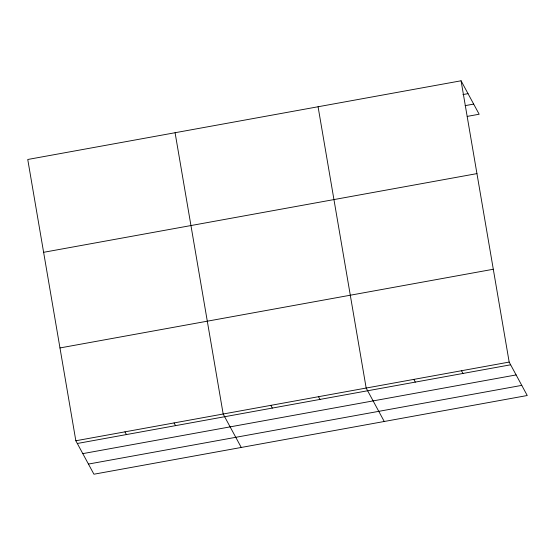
<?xml version="1.0" encoding="UTF-8"?>
<svg xmlns="http://www.w3.org/2000/svg" width="555" height="555" viewBox="0 0 555 555"><rect width="100%" height="100%" fill="white"/><g stroke="black" fill="none" stroke-linecap="round" stroke-linejoin="round"><path stroke-width="0.83" d="M461.073 80.787L27.75 159.486L75.841 440.767L93.927 474.213L527.25 395.514L509.171 362.075L461.073 80.787L479.159 114.233L467.241 116.397M462.919 94.572L468.025 93.649M465.166 105.637L473.672 104.09M43.623 252.31L476.946 173.611M59.975 347.943L493.298 269.251M75.841 440.767L509.171 362.075M77.311 443.487L510.642 364.795M82.799 453.629L516.122 374.93M88.446 464.07L521.769 385.378M461.503 370.726L462.974 373.446M413.836 379.384L415.306 382.104M384.254 421.481L366.168 388.042L318.077 106.761M318.508 396.7L319.978 399.42M270.84 405.358L272.311 408.078M241.258 447.455L223.172 414.009L175.082 132.728M174.062 422.931L175.533 425.65M124.951 431.852L126.422 434.572"/></g></svg>
